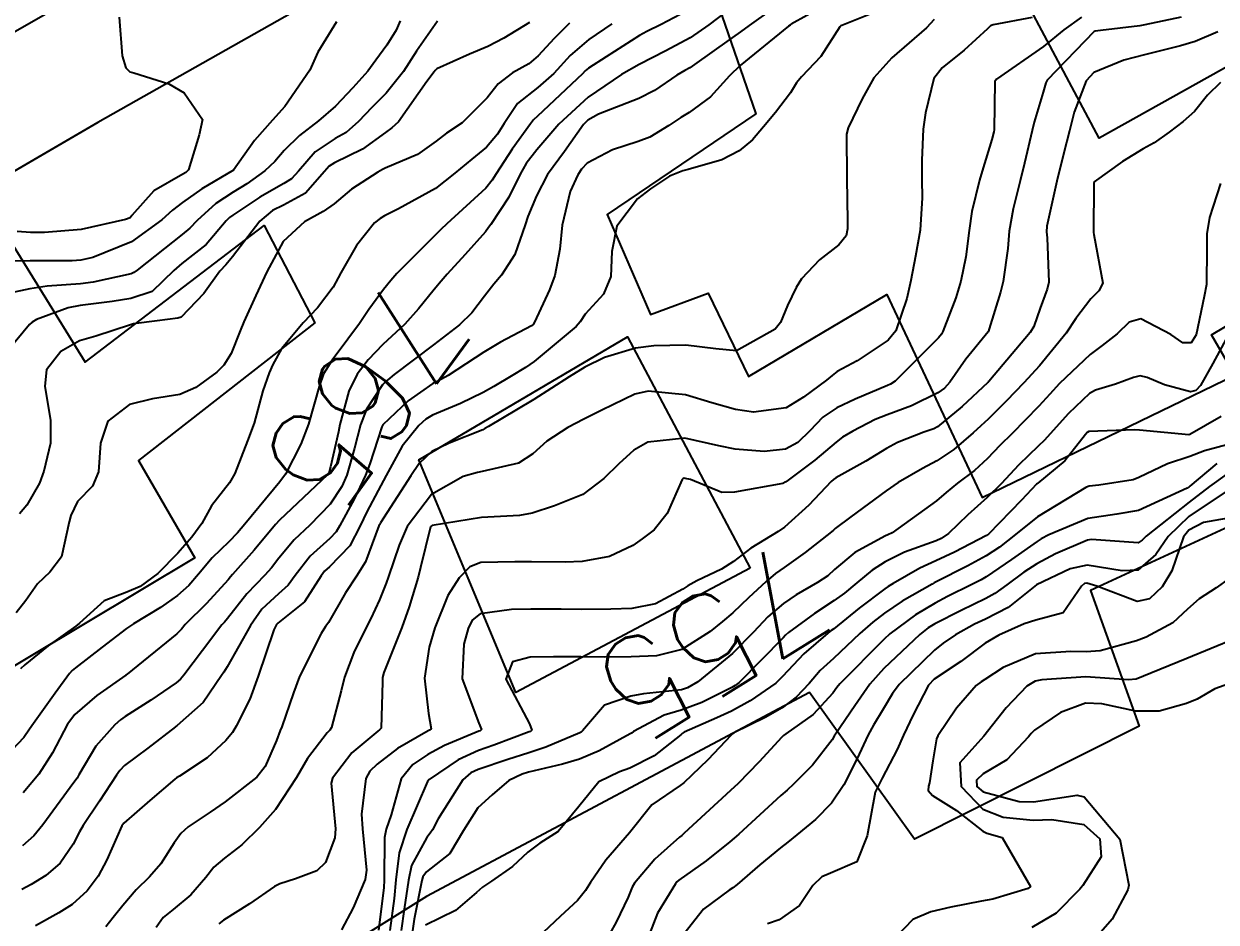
# Model space of a CAD drawing. Header units: metres. Extents: x 318500 to 325275, y 7408834 to 7428799.
# Drawn here: x 323230.62 to 323277.83, y 7420720.03 to 7420755.58 of the extents above; entities that cross this region are included whole.
import ezdxf
from ezdxf.enums import TextEntityAlignment as Align

# ---------------------------------------------------------------- set-up
doc = ezdxf.new("R2010")
doc.units = ezdxf.units.M
doc.header["$MEASUREMENT"] = 0
for name, color, linetype in [('Cotas', 45, 'Continuous'), ('Curvas de Nivel 1m', 11, 'Continuous'), ('Curvas de Nivel 5m', 15, 'Continuous'), ('Edificações', 30, 'Continuous'), ('Vias Primárias', 230, 'Continuous')]:
    doc.layers.add(name, color=color, linetype=linetype)
doc.styles.add('Style-STANDARD', font='STANDARD.shx')

msp = doc.modelspace()

# ---------------------------------------------------------------- linework, layer by layer
at = {"layer": 'Curvas de Nivel 1m', "flags": 128}
for points, elevation in [([(323256.605, 7420755.955), (323255.856, 7420755.561), (323255.286, 7420755.279), (323254.996, 7420755.121), (323253.674, 7420754.283), (323252.973, 7420753.824), (323252.85, 7420753.723), (323252.732, 7420753.604), (323250.953, 7420751.931), (323250.799, 7420751.785), (323250.675, 7420751.633), (323249.951, 7420750.624), (323249.314, 7420749.646), (323249.166, 7420749.399), (323248.914, 7420749.083), (323247.362, 7420747.673), (323247.13, 7420747.443), (323246.893, 7420747.202), (323245.385, 7420745.702), (323245.146, 7420745.426), (323244.86, 7420745.072), (323244.283, 7420744.281), (323243.905, 7420743.719), (323243.452, 7420743.105), (323242.825, 7420742.269), (323242.484, 7420741.735), (323242.309, 7420741.234), (323241.89, 7420739.743), (323241.582, 7420738.944), (323240.973, 7420737.757), (323240.757, 7420737.461), (323239.372, 7420735.781), (323239.083, 7420735.436), (323238.729, 7420735.077), (323238.071, 7420734.445), (323237.531, 7420733.802), (323237.151, 7420733.358), (323236.697, 7420732.951), (323236.028, 7420732.482), (323234.962, 7420731.836), (323234.678, 7420731.646), (323233.724, 7420730.908), (323232.662, 7420730.093), (323232.538, 7420729.995), (323232.42, 7420729.872), (323231.865, 7420729.095), (323230.996, 7420727.885), (323230.849, 7420727.664), (323230.622, 7420727.34), (323229.919, 7420726.592)], 766), ([(323262.237, 7420756.253), (323261.001, 7420755.566), (323260.954, 7420755.538), (323260.891, 7420755.492), (323258.984, 7420753.932), (323258.559, 7420753.526), (323257.806, 7420752.699), (323256.958, 7420752.07), (323256.635, 7420751.873), (323256.157, 7420751.558), (323255.407, 7420751.102), (323254.94, 7420750.926), (323253.923, 7420750.597), (323252.927, 7420750.076), (323252.695, 7420749.832), (323252.547, 7420749.606), (323252.248, 7420748.945), (323251.927, 7420747.615), (323251.834, 7420746.667), (323251.649, 7420745.618), (323251.428, 7420745.055), (323250.842, 7420743.778), (323250.79, 7420743.681), (323250.722, 7420743.631), (323249.493, 7420742.984), (323248.829, 7420742.584), (323247.422, 7420741.671), (323247.036, 7420741.458), (323246.815, 7420741.345), (323245.83, 7420740.669), (323244.83, 7420739.709), (323244.814, 7420739.685), (323244.789, 7420739.631), (323244.312, 7420738.169), (323244.148, 7420737.716), (323243.699, 7420736.772), (323243.135, 7420735.726), (323242.987, 7420735.477), (323242.732, 7420735.216), (323241.949, 7420734.514), (323241.359, 7420733.75), (323241.085, 7420733.373), (323240.699, 7420733.021), (323240.048, 7420732.411), (323239.591, 7420731.776), (323238.663, 7420730.128), (323238.533, 7420729.92), (323238.448, 7420729.792), (323237.716, 7420728.727), (323236.69, 7420727.809), (323236.654, 7420727.785), (323236.629, 7420727.763), (323235.524, 7420726.919), (323234.606, 7420726.223), (323234.415, 7420726.029), (323234.287, 7420725.843), (323233.619, 7420724.82), (323232.969, 7420723.856), (323232.825, 7420723.609), (323232.569, 7420723.115), (323232.057, 7420722.368), (323231.489, 7420721.876), (323230.909, 7420721.52), (323230.541, 7420721.316)], 763), ([(323260.304, 7420756.208), (323259.332, 7420755.515), (323258.998, 7420755.271), (323258.045, 7420754.589), (323256.983, 7420753.847), (323256.796, 7420753.738), (323256.468, 7420753.555), (323255.583, 7420752.952), (323254.966, 7420752.624), (323253.373, 7420752.011), (323252.952, 7420751.769), (323252.782, 7420751.603), (323252.02, 7420750.527), (323251.35, 7420749.624), (323250.912, 7420748.783), (323250.579, 7420747.957), (323250.467, 7420747.634), (323250.063, 7420746.458), (323249.531, 7420745.643), (323249.225, 7420745.286), (323248.857, 7420744.81), (323248.359, 7420744.146), (323247.863, 7420743.665), (323246.832, 7420742.88), (323245.283, 7420741.703), (323245.025, 7420741.499), (323244.814, 7420741.291), (323244.181, 7420740.334), (323243.95, 7420739.718), (323243.706, 7420738.791), (323243.407, 7420737.724), (323243.215, 7420737.266), (323242.748, 7420736.574), (323241.94, 7420735.742), (323241.326, 7420735.156), (323240.72, 7420734.429), (323240.424, 7420734.055), (323240.154, 7420733.768), (323239.449, 7420733.029), (323238.684, 7420732.052), (323238.565, 7420731.908), (323238.463, 7420731.792), (323237.688, 7420730.781), (323236.952, 7420729.807), (323236.821, 7420729.645), (323236.655, 7420729.5), (323235.652, 7420728.818), (323234.635, 7420728.165), (323234.444, 7420728.032), (323234.217, 7420727.844), (323233.471, 7420726.998), (323232.801, 7420725.858), (323232.725, 7420725.732), (323232.597, 7420725.553), (323231.372, 7420723.878), (323231.018, 7420723.439), (323230.567, 7420723.051)], 764), ([(323264.392, 7420756.067), (323263.001, 7420755.525), (323262.964, 7420755.507), (323262.924, 7420755.471), (323262.169, 7420754.297), (323261.411, 7420753.486), (323261.211, 7420753.253), (323260.97, 7420752.856), (323260.38, 7420752.077), (323259.898, 7420751.506), (323259.466, 7420750.988), (323258.936, 7420750.557), (323258.259, 7420750.201), (323256.924, 7420749.821), (323256.707, 7420749.769), (323256.185, 7420749.557), (323255.43, 7420749.05), (323254.911, 7420748.659), (323254.099, 7420747.582), (323253.894, 7420746.575), (323253.856, 7420745.585), (323253.568, 7420744.88), (323252.847, 7420744.088), (323252.65, 7420743.796), (323252.491, 7420743.605), (323250.826, 7420742.225), (323250.475, 7420741.982), (323249.908, 7420741.639), (323249.225, 7420741.235), (323248.81, 7420740.997), (323247.911, 7420740.555), (323246.796, 7420740.098), (323246.535, 7420739.942), (323246.26, 7420739.688), (323245.603, 7420738.872), (323244.964, 7420737.707), (323244.756, 7420737.308), (323244.195, 7420736.266), (323243.939, 7420735.718), (323243.526, 7420734.925), (323242.715, 7420734.089), (323242.525, 7420733.921), (323242.397, 7420733.735), (323241.732, 7420732.707), (323240.681, 7420731.859), (323240.628, 7420731.813), (323240.592, 7420731.761), (323240.513, 7420731.597), (323239.895, 7420729.771), (323239.562, 7420728.86), (323239.026, 7420727.784), (323238.874, 7420727.539), (323238.621, 7420727.212), (323237.881, 7420726.527), (323236.787, 7420725.808), (323236.667, 7420725.742), (323236.599, 7420725.688), (323235.612, 7420724.846), (323234.581, 7420723.946), (323234.534, 7420723.887), (323234.505, 7420723.841), (323233.907, 7420722.499), (323233.567, 7420721.85), (323233.127, 7420721.268), (323232.533, 7420720.729), (323232.002, 7420720.394), (323231.081, 7420719.882)], 762), ([(323242.999, 7420755.664), (323242.253, 7420754.468), (323241.94, 7420753.745), (323240.956, 7420752.312), (323240.461, 7420751.767), (323239.749, 7420750.967), (323238.92, 7420749.79), (323237.662, 7420749.049), (323236.901, 7420748.517), (323236.502, 7420748.21), (323236.078, 7420747.822), (323234.881, 7420746.961), (323233.354, 7420746.342), (323232.874, 7420746.234), (323232.538, 7420746.209), (323230.873, 7420746.203), (323229.143, 7420746.186)], 772), ([(323245.522, 7420755.702), (323245.361, 7420755.338), (323244.986, 7420754.746), (323244.549, 7420754.142), (323244.238, 7420753.717), (323243.641, 7420753.045), (323242.956, 7420752.327), (323242.28, 7420751.74), (323241.534, 7420751.159), (323240.932, 7420750.567), (323240.551, 7420750.141), (323240.163, 7420749.771), (323239.442, 7420749.252), (323238.907, 7420748.924), (323238.224, 7420748.473), (323237.482, 7420747.804), (323237.192, 7420747.502), (323236.884, 7420747.244), (323235.105, 7420745.836), (323234.971, 7420745.736), (323234.868, 7420745.693), (323233.369, 7420745.355), (323232.861, 7420745.293), (323231.539, 7420745.204), (323230.858, 7420745.101), (323229.872, 7420744.887)], 771), ([(323252.221, 7420755.612), (323251.614, 7420754.998), (323250.98, 7420754.313), (323250.612, 7420753.997), (323249.961, 7420753.64), (323249.404, 7420753.207), (323248.96, 7420752.655), (323247.973, 7420751.665), (323247.358, 7420751.26), (323246.939, 7420750.934), (323246.208, 7420750.414), (323244.922, 7420749.867), (323244.814, 7420749.819), (323244.629, 7420749.713), (323243.595, 7420749.038), (323242.901, 7420748.461), (323242.475, 7420748.157), (323241.735, 7420747.747), (323240.882, 7420746.974), (323240.238, 7420745.769), (323239.8, 7420744.832), (323239.332, 7420743.783), (323239.188, 7420743.432), (323238.821, 7420742.538), (323238.536, 7420742.071), (323238.261, 7420741.795), (323237.424, 7420741.184), (323236.801, 7420740.919), (323235.715, 7420740.742), (323234.797, 7420740.52), (323233.941, 7420739.853), (323233.65, 7420738.983), (323233.581, 7420737.858), (323233.331, 7420737.282), (323232.742, 7420736.672), (323232.477, 7420736.13), (323232.415, 7420735.873), (323232.105, 7420734.488), (323231.652, 7420733.881), (323231.163, 7420733.425), (323230.693, 7420732.753), (323230.316, 7420732.265)], 768), ([(323234.398, 7420755.849), (323234.511, 7420754.313), (323234.658, 7420753.845), (323234.817, 7420753.69), (323234.968, 7420753.644), (323236.357, 7420753.213), (323236.96, 7420752.856), (323237.69, 7420751.803), (323237.554, 7420751.191), (323237.133, 7420749.808), (323237.034, 7420749.694), (323236.917, 7420749.63), (323235.767, 7420748.968), (323234.892, 7420747.994), (323234.825, 7420747.907), (323234.644, 7420747.844), (323232.886, 7420747.446), (323231.441, 7420747.328), (323230.884, 7420747.32), (323230.348, 7420747.361)], 773), ([(323250.633, 7420755.634), (323249.619, 7420755.016), (323248.986, 7420754.684), (323248.261, 7420754.381), (323246.972, 7420753.8), (323246.911, 7420753.741), (323246.871, 7420753.681), (323246.577, 7420753.297), (323245.447, 7420751.703), (323245.185, 7420751.468), (323244.944, 7420751.286), (323244.027, 7420750.626), (323242.925, 7420750.089), (323242.703, 7420749.953), (323242.524, 7420749.736), (323241.776, 7420748.878), (323240.9, 7420748.412), (323240.465, 7420748.198), (323239.965, 7420747.774), (323238.876, 7420746.362), (323238.614, 7420746.052), (323238.383, 7420745.795), (323237.743, 7420744.915), (323236.842, 7420743.976), (323236.72, 7420743.934), (323235.891, 7420743.824), (323234.967, 7420743.709), (323234.837, 7420743.669), (323233.47, 7420743.221), (323232.828, 7420743.041), (323232.085, 7420742.613), (323231.519, 7420741.883), (323231.446, 7420741.241), (323231.669, 7420739.881), (323231.67, 7420738.988), (323231.413, 7420737.883), (323231.234, 7420737.404), (323230.74, 7420736.537), (323230.442, 7420736.187)], 769), ([(323253.893, 7420755.587), (323252.99, 7420754.959), (323252.255, 7420754.337), (323251.602, 7420753.621), (323250.964, 7420753.063), (323250.169, 7420752.427), (323249.635, 7420751.643), (323249.378, 7420751.212), (323248.936, 7420750.703), (323248.357, 7420750.23), (323247.687, 7420749.668), (323246.914, 7420749.065), (323245.453, 7420748.256), (323244.894, 7420747.986), (323244.721, 7420747.884), (323244.508, 7420747.714), (323243.789, 7420746.813), (323243.172, 7420745.727), (323243.068, 7420745.527), (323242.861, 7420745.158), (323242.241, 7420744.347), (323241.679, 7420743.747), (323240.825, 7420742.727), (323240.481, 7420742.099), (323240.335, 7420741.767), (323240.087, 7420741.055), (323239.743, 7420739.776), (323239.474, 7420739.085), (323238.978, 7420737.787), (323238.756, 7420737.416), (323238.044, 7420736.5), (323237.662, 7420735.801), (323237.27, 7420735.267), (323236.722, 7420734.635), (323235.923, 7420733.822), (323235.223, 7420733.311), (323234.699, 7420733.087), (323233.8, 7420732.747), (323232.829, 7420731.868), (323232.679, 7420731.738), (323231.582, 7420730.97), (323230.655, 7420730.208), (323230.49, 7420730.055)], 767), ([(323266.668, 7420755.752), (323266.357, 7420755.42), (323264.988, 7420754.243), (323264.278, 7420753.451), (323263.807, 7420752.618), (323263.251, 7420751.465), (323263.191, 7420751.222), (323263.21, 7420749.466), (323263.224, 7420747.786), (323263.227, 7420747.465), (323263.175, 7420747.187), (323262.89, 7420746.832), (323262.117, 7420746.242), (323261.413, 7420745.485), (323261.199, 7420745.153), (323260.854, 7420744.436), (323260.576, 7420743.762), (323260.372, 7420743.497), (323258.831, 7420742.642), (323258.017, 7420742.717), (323256.833, 7420742.86), (323255.556, 7420742.84), (323254.832, 7420742.752), (323253.613, 7420742.373), (323252.824, 7420741.993), (323252.207, 7420741.609), (323250.806, 7420740.709), (323250.129, 7420740.308), (323249.014, 7420739.648), (323248.875, 7420739.563), (323248.788, 7420739.516), (323247.463, 7420738.987), (323246.775, 7420738.655), (323246.272, 7420738.183), (323245.943, 7420737.692), (323244.741, 7420735.833), (323244.695, 7420735.756), (323244.678, 7420735.711), (323244.144, 7420734.29), (323243.795, 7420733.719), (323243.356, 7420733.068), (323242.682, 7420731.892), (323242.614, 7420731.798), (323242.567, 7420731.732), (323242.391, 7420731.448), (323241.537, 7420729.747), (323241.291, 7420729.11), (323240.831, 7420727.757), (323240.774, 7420727.612), (323240.622, 7420727.216), (323240.179, 7420726.193), (323239.84, 7420725.771), (323238.59, 7420724.786), (323237.999, 7420724.382), (323237.127, 7420723.805), (323236.84, 7420723.542), (323236.57, 7420723.167), (323236.038, 7420722.337), (323235.596, 7420721.824), (323235.062, 7420721.312), (323234.533, 7420720.692), (323234.153, 7420720.216), (323233.863, 7420719.847)], 761), ([(323272.501, 7420755.845), (323271.794, 7420755.348), (323270.993, 7420754.688), (323269.131, 7420753.388), (323269.067, 7420753.3), (323269.032, 7420751.389), (323269.023, 7420751.315), (323268.944, 7420751.005), (323268.561, 7420749.758), (323268.455, 7420749.395), (323268.15, 7420748.155), (323268.044, 7420747.399), (323267.92, 7420746.364), (323267.718, 7420745.402), (323267.52, 7420744.744), (323267.008, 7420743.408), (323266.948, 7420743.3), (323266.838, 7420743.161), (323265.119, 7420741.436), (323264.935, 7420741.322), (323264.818, 7420741.275), (323263.536, 7420740.732), (323262.804, 7420740.379), (323262.259, 7420740.014), (323261.734, 7420739.481), (323261.258, 7420739.01), (323260.779, 7420738.754), (323259.926, 7420738.652), (323258.778, 7420738.746), (323258.133, 7420738.882), (323256.785, 7420739.186), (323255.323, 7420739.023), (323254.777, 7420738.714), (323254.18, 7420738.168), (323253.578, 7420737.588), (323252.753, 7420736.949), (323251.632, 7420736.5), (323250.746, 7420736.21), (323250.25, 7420736.13), (323248.744, 7420736.041), (323246.783, 7420735.722), (323246.74, 7420735.703), (323246.726, 7420735.68), (323246.33, 7420734.071), (323246.227, 7420733.687), (323245.87, 7420732.514), (323245.579, 7420731.697), (323244.87, 7420729.915), (323244.822, 7420729.708), (323244.82, 7420729.545), (323244.762, 7420727.708), (323244.701, 7420727.637), (323244.628, 7420727.587), (323243.599, 7420726.736), (323242.837, 7420725.728), (323242.791, 7420725.535), (323242.955, 7420723.726), (323242.936, 7420723.365), (323242.56, 7420722.395), (323242.225, 7420722.065), (323241.373, 7420721.748), (323240.758, 7420721.546), (323240.545, 7420721.436), (323239.555, 7420720.749), (323238.525, 7420720.101), (323238.344, 7420719.961)], 759), ([(323276.442, 7420755.855), (323275.003, 7420755.54), (323274.807, 7420755.508), (323273.253, 7420755.327), (323273.036, 7420755.293), (323272.999, 7420755.277), (323271.142, 7420753.358), (323271.082, 7420753.255), (323270.973, 7420752.876), (323270.621, 7420751.699), (323270.54, 7420751.366), (323270.233, 7420750.068), (323270.063, 7420749.373), (323269.794, 7420748.262), (323269.637, 7420747.379), (323269.578, 7420746.691), (323269.399, 7420745.382), (323269.287, 7420744.96), (323268.842, 7420743.518), (323268.812, 7420743.418), (323268.794, 7420743.39), (323267.919, 7420742.309), (323267.285, 7420741.405), (323267.066, 7420741.158), (323266.813, 7420740.976), (323265.761, 7420740.471), (323264.8, 7420740.112), (323264.325, 7420739.919), (323263.446, 7420739.46), (323263.034, 7420739.218), (323262.783, 7420739.03), (323261.936, 7420738.315), (323260.823, 7420737.489), (323260.787, 7420737.463), (323260.759, 7420737.438), (323260.664, 7420737.397), (323258.755, 7420737.048), (323258.261, 7420737.034), (323257.018, 7420737.546), (323256.801, 7420737.59), (323256.761, 7420737.599), (323256.722, 7420737.589), (323256.686, 7420737.551), (323256.095, 7420736.208), (323255.577, 7420735.562), (323255.104, 7420735.197), (323254.731, 7420734.938), (323253.81, 7420734.497), (323252.721, 7420734.307), (323252.048, 7420734.282), (323250.72, 7420734.286), (323250.062, 7420734.295), (323248.719, 7420734.259), (323248.278, 7420734.095), (323247.859, 7420733.663), (323247.405, 7420732.963), (323246.893, 7420731.677), (323246.672, 7420730.913), (323246.478, 7420729.683), (323246.639, 7420728.288), (323246.743, 7420727.678), (323246.684, 7420727.625), (323246.629, 7420727.599), (323245.413, 7420726.903), (323244.608, 7420726.276), (323244.319, 7420725.998), (323244.161, 7420725.714), (323243.994, 7420724.308), (323244.027, 7420723.716), (323244.186, 7420722.083), (323244.131, 7420721.714), (323243.658, 7420720.594), (323243.2, 7420719.723)], 758), ([(323277.89, 7420755.267), (323276.996, 7420754.886), (323276.42, 7420754.714), (323274.991, 7420754.364), (323274.166, 7420754.14), (323272.983, 7420753.658), (323272.675, 7420753.335), (323272.209, 7420752.093), (323272.015, 7420751.344), (323271.801, 7420750.483), (323271.521, 7420749.351), (323271.126, 7420747.581), (323271.112, 7420747.357), (323271.138, 7420747.115), (323271.207, 7420745.355), (323271.14, 7420745.082), (323270.855, 7420744.332), (323270.607, 7420743.6), (323270.465, 7420743.366), (323268.82, 7420741.432), (323268.802, 7420741.408), (323268.786, 7420741.39), (323267.77, 7420740.435), (323266.793, 7420739.64), (323266.645, 7420739.559), (323266.249, 7420739.418), (323265.208, 7420739.009), (323264.78, 7420738.776), (323263.954, 7420738.271), (323262.762, 7420737.611), (323262.679, 7420737.553), (323262.588, 7420737.472), (323261.7, 7420736.531), (323260.742, 7420735.665), (323260.479, 7420735.494), (323259.408, 7420734.832), (323258.722, 7420734.303), (323258.244, 7420734), (323257.27, 7420733.542), (323256.908, 7420733.346), (323256.705, 7420733.21), (323255.634, 7420732.622), (323254.693, 7420732.442), (323253.865, 7420732.41), (323252.692, 7420732.408), (323251.892, 7420732.412), (323250.692, 7420732.421), (323249.921, 7420732.408), (323248.689, 7420732.231), (323248.363, 7420731.976), (323248.217, 7420731.657), (323248.043, 7420731.028), (323247.978, 7420729.66), (323248.634, 7420727.91), (323248.739, 7420727.649), (323248.68, 7420727.599), (323248.629, 7420727.582), (323247.273, 7420727.017), (323246.615, 7420726.663), (323246.026, 7420726.272), (323245.558, 7420725.696), (323245.162, 7420724.278), (323244.962, 7420723.704), (323244.901, 7420723.379), (323244.89, 7420721.705), (323244.871, 7420721.38), (323244.66, 7420719.708)], 757), ([(323278.005, 7420753.265), (323277.478, 7420752.767), (323276.963, 7420752.119), (323276.518, 7420751.725), (323275.972, 7420751.295), (323275.368, 7420750.88), (323274.94, 7420750.636), (323274.117, 7420750.133), (323273.003, 7420749.329), (323272.978, 7420749.271), (323272.972, 7420747.329), (323272.986, 7420747.242), (323273.335, 7420745.325), (323273.178, 7420745.015), (323272.861, 7420744.702), (323272.271, 7420743.917), (323271.888, 7420743.344), (323270.827, 7420742.045), (323270.209, 7420741.369), (323269.531, 7420740.657), (323268.798, 7420739.933), (323268.513, 7420739.674), (323268.203, 7420739.396), (323267.443, 7420738.741), (323266.773, 7420738.284), (323266.202, 7420737.985), (323265.233, 7420737.433), (323264.757, 7420737.105), (323263.357, 7420736.072), (323262.741, 7420735.605), (323262.671, 7420735.54), (323262.592, 7420735.471), (323261.552, 7420734.658), (323260.719, 7420734.071), (323260.384, 7420733.826), (323259.999, 7420733.501), (323259.328, 7420732.883), (323258.691, 7420732.272), (323258.284, 7420731.928), (323257.795, 7420731.533), (323256.673, 7420730.817), (323255.663, 7420730.567), (323254.67, 7420730.525), (323253.598, 7420730.515), (323252.669, 7420730.525), (323251.584, 7420730.531), (323250.669, 7420730.522), (323249.973, 7420730.331), (323249.708, 7420729.64), (323250.634, 7420727.881), (323250.731, 7420727.628), (323250.678, 7420727.581), (323250.629, 7420727.564), (323249.226, 7420727.039), (323248.618, 7420726.821), (323247.816, 7420726.457), (323246.663, 7420725.679), (323246.599, 7420725.593), (323245.78, 7420723.692), (323245.485, 7420722.777), (323245.353, 7420721.698), (323245.278, 7420720.959), (323245.111, 7420719.701)], 756), ([(323278.305, 7420743.258), (323277.698, 7420742.136), (323277.207, 7420741.274), (323277.025, 7420741.069), (323276.816, 7420741.016), (323275.778, 7420741.296), (323275.1, 7420741.583), (323274.823, 7420741.655), (323274.554, 7420741.582), (323273.846, 7420741.32), (323273.055, 7420741.089), (323272.814, 7420740.953), (323271.981, 7420740.164), (323271.26, 7420739.353), (323271.035, 7420739.107), (323270.783, 7420738.867), (323270.013, 7420738.13), (323269.314, 7420737.382), (323268.754, 7420736.831), (323267.998, 7420736.147), (323267.226, 7420735.405), (323266.936, 7420735.209), (323266.736, 7420735.127), (323265.49, 7420734.667), (323264.723, 7420734.296), (323264.204, 7420733.961), (323263.605, 7420733.457), (323263.118, 7420733.049), (323262.699, 7420732.755), (323261.919, 7420732.25), (323260.894, 7420731.488), (323260.782, 7420731.386), (323260.678, 7420731.285), (323258.946, 7420729.516), (323258.783, 7420729.393), (323258.657, 7420729.318), (323257.468, 7420728.717), (323256.643, 7420728.425), (323255.973, 7420728.224), (323254.762, 7420727.569), (323254.683, 7420727.515), (323254.629, 7420727.481), (323253.401, 7420726.806), (323252.613, 7420726.481), (323251.944, 7420726.276), (323250.605, 7420725.963), (323250.345, 7420725.892), (323249.823, 7420725.638), (323249.167, 7420725.072), (323248.589, 7420724.549), (323248.022, 7420723.658), (323247.489, 7420722.743), (323246.555, 7420722.026), (323246.41, 7420721.824), (323246.371, 7420721.683), (323246.073, 7420720.141), (323246.006, 7420719.688)], 754), ([(323278.023, 7420740.04), (323276.791, 7420739.333), (323276.75, 7420739.321), (323274.793, 7420739.507), (323274.592, 7420739.513), (323272.792, 7420739.45), (323272.716, 7420739.406), (323272.659, 7420739.332), (323271.829, 7420738.29), (323270.761, 7420737.399), (323270.739, 7420737.382), (323270.72, 7420737.361), (323270.12, 7420736.736), (323268.808, 7420735.389), (323268.774, 7420735.355), (323268.739, 7420735.338), (323267.463, 7420734.669), (323266.724, 7420734.331), (323266.095, 7420734.044), (323265.036, 7420733.435), (323264.838, 7420733.308), (323264.707, 7420733.224), (323263.689, 7420732.461), (323262.683, 7420731.639), (323262.587, 7420731.566), (323262.457, 7420731.472), (323261.502, 7420730.651), (323260.663, 7420729.751), (323260.391, 7420729.494), (323259.376, 7420728.782), (323258.643, 7420728.385), (323258.054, 7420728.113), (323256.761, 7420727.548), (323256.68, 7420727.498), (323256.628, 7420727.448), (323255.571, 7420726.605), (323254.608, 7420726.128), (323254.199, 7420725.983), (323253.38, 7420725.588), (323252.59, 7420724.602), (323251.779, 7420723.612), (323251.043, 7420723.153), (323250.567, 7420722.792), (323249.96, 7420722.235), (323249.135, 7420721.644), (323248.778, 7420721.416), (323248.543, 7420721.207), (323247.708, 7420720.486), (323246.523, 7420719.904)], 753), ([(323278.787, 7420739.06), (323277.37, 7420738.682), (323276.778, 7420738.465), (323275.894, 7420738.173), (323274.765, 7420737.625), (323274.542, 7420737.534), (323273.183, 7420737.326), (323272.801, 7420737.288), (323272.759, 7420737.276), (323272.661, 7420737.234), (323270.747, 7420736.068), (323269.881, 7420735.373), (323269.248, 7420734.866), (323268.727, 7420734.526), (323267.991, 7420734.127), (323266.711, 7420733.48), (323266.664, 7420733.458), (323266.579, 7420733.412), (323265.394, 7420732.735), (323264.692, 7420732.253), (323264.235, 7420731.899), (323263.723, 7420731.454), (323262.67, 7420730.467), (323262.154, 7420729.986), (323261.708, 7420729.48), (323261.203, 7420728.933), (323260.645, 7420728.514), (323260, 7420728.139), (323258.733, 7420727.518), (323258.672, 7420727.476), (323258.629, 7420727.433), (323257.694, 7420726.454), (323256.75, 7420725.548), (323256.599, 7420725.44), (323255.484, 7420724.668), (323254.599, 7420723.57), (323253.662, 7420722.485), (323253.053, 7420721.592), (323252.862, 7420721.278), (323252.539, 7420720.879), (323251.873, 7420720.267), (323251.186, 7420719.62)], 752), ([(323277.858, 7420738.179), (323276.786, 7420737.28), (323276.76, 7420737.257), (323276.684, 7420737.206), (323274.75, 7420736.322), (323273.893, 7420736.174), (323272.747, 7420736.011), (323271.202, 7420735.353), (323270.9, 7420735.195), (323270.736, 7420735.099), (323269.724, 7420734.376), (323268.715, 7420733.692), (323268.523, 7420733.582), (323268.158, 7420733.396), (323267.196, 7420732.912), (323266.699, 7420732.654), (323265.918, 7420732.195), (323264.91, 7420731.437), (323264.678, 7420731.232), (323262.929, 7420729.466), (323262.807, 7420729.318), (323262.654, 7420729.093), (323261.873, 7420728.246), (323260.787, 7420727.488), (323260.697, 7420727.421), (323260.628, 7420727.344), (323259.737, 7420726.379), (323258.895, 7420725.516), (323258.597, 7420725.237), (323256.769, 7420723.547), (323256.666, 7420723.461), (323256.578, 7420723.393), (323255.597, 7420722.527), (323254.795, 7420721.568), (323254.706, 7420721.41), (323254.542, 7420721.011), (323254.074, 7420720.029), (323253.826, 7420719.58)], 751), ([(323278.5, 7420737.254), (323276.748, 7420736.078), (323275.921, 7420735.292), (323275.444, 7420734.585), (323274.72, 7420733.957), (323274.1, 7420733.935), (323272.722, 7420734.157), (323272.044, 7420734.017), (323270.71, 7420733.376), (323269.593, 7420732.48), (323268.689, 7420732.023), (323268.253, 7420731.828), (323267.504, 7420731.402), (323267.015, 7420731.069), (323266.674, 7420730.793), (323265.274, 7420729.431), (323265.012, 7420729.077), (323264.645, 7420728.46), (323264.26, 7420727.822), (323264.051, 7420727.449), (323263.594, 7420726.477), (323263.084, 7420725.463), (323262.593, 7420724.734), (323261.966, 7420724.097), (323261.223, 7420723.484), (323260.867, 7420723.196), (323260.572, 7420722.969), (323259.761, 7420722.303), (323258.856, 7420721.515), (323258.686, 7420721.38), (323258.547, 7420721.298), (323257.523, 7420720.547), (323256.75, 7420719.547)], 749), ([(323278.748, 7420736.093), (323277.321, 7420735.846), (323276.743, 7420735.54), (323276.529, 7420735.283), (323276.076, 7420733.934), (323275.684, 7420733.295), (323275.185, 7420732.82), (323274.701, 7420732.724), (323273.105, 7420733.326), (323272.712, 7420733.445), (323272.612, 7420733.431), (323272.497, 7420733.333), (323271.765, 7420732.273), (323270.689, 7420731.985), (323270.219, 7420731.835), (323269.228, 7420731.382), (323268.677, 7420731.066), (323267.724, 7420730.345), (323266.662, 7420729.648), (323266.438, 7420729.413), (323265.833, 7420728.231), (323265.45, 7420727.428), (323265.194, 7420726.859), (323264.604, 7420725.728), (323264.506, 7420725.537), (323264.461, 7420725.442), (323264.328, 7420725.174), (323264.008, 7420723.449), (323263.603, 7420722.415), (323262.557, 7420721.968), (323262.213, 7420721.816), (323261.856, 7420721.477), (323261.335, 7420720.685), (323260.529, 7420720.118), (323260.068, 7420719.956)], 748), ([(323278.34, 7420733.632), (323277.824, 7420733.263), (323277.157, 7420732.82), (323276.697, 7420732.416), (323276.109, 7420731.869), (323275.051, 7420731.304), (323274.678, 7420731.16), (323273.237, 7420730.762), (323272.674, 7420730.722), (323272.077, 7420730.742), (323270.673, 7420730.651), (323269.397, 7420730.109), (323268.662, 7420729.635), (323268.516, 7420729.537), (323268.33, 7420729.393), (323267.547, 7420728.5), (323266.802, 7420727.408), (323266.756, 7420727.28), (323266.615, 7420726.41), (323266.471, 7420725.543), (323266.437, 7420725.412), (323266.43, 7420725.245), (323266.596, 7420725.045), (323267.549, 7420724.442), (323268.582, 7420723.629), (323268.743, 7420723.549), (323269.352, 7420723.378), (323270.474, 7420721.438), (323270.384, 7420721.362), (323268.988, 7420720.939), (323268.542, 7420720.854), (323267.315, 7420720.626), (323266.535, 7420720.44), (323265.82, 7420720.131), (323265.144, 7420719.431)], 747), ([(323278.595, 7420731.251), (323276.672, 7420730.462), (323275.243, 7420729.879), (323274.663, 7420729.646), (323274.354, 7420729.622), (323272.664, 7420729.74), (323270.928, 7420729.622), (323270.662, 7420729.563), (323270.325, 7420729.365), (323269.513, 7420728.511), (323268.63, 7420727.39), (323267.681, 7420726.332), (323267.726, 7420725.399), (323268.591, 7420724.497), (323269.393, 7420724.183), (323270.587, 7420724.068), (323271.327, 7420724.089), (323272.586, 7420723.888), (323273.215, 7420723.324), (323273.28, 7420722.612), (323272.552, 7420721.477), (323272.484, 7420721.398), (323272.432, 7420721.332), (323271.495, 7420720.387), (323270.527, 7420719.81)], 746)]:
    msp.add_lwpolyline(points, dxfattribs=dict(at, elevation=elevation))
at = {"layer": 'Curvas de Nivel 5m', "flags": 128}
for points, elevation in [([(323258.457, 7420756.08), (323257.743, 7420755.539), (323256.995, 7420755.033), (323256.036, 7420754.513), (323254.984, 7420753.981), (323254.281, 7420753.58), (323252.961, 7420752.677), (323251.8, 7420751.617), (323251.408, 7420751.158), (323250.934, 7420750.591), (323250.505, 7420750.055), (323250.27, 7420749.637), (323249.823, 7420748.729), (323249.102, 7420747.648), (323249.02, 7420747.527), (323248.896, 7420747.358), (323248.095, 7420746.448), (323247.375, 7420745.672), (323247.139, 7420745.403), (323246.861, 7420745.067), (323246.24, 7420744.298), (323245.704, 7420743.697), (323244.832, 7420742.893), (323244.251, 7420742.29), (323243.816, 7420741.72), (323243.483, 7420741.05), (323243.134, 7420739.727), (323243.075, 7420739.437), (323242.765, 7420738.055), (323242.692, 7420737.8), (323242.64, 7420737.732), (323240.742, 7420735.936), (323240.582, 7420735.762), (323239.744, 7420734.755), (323238.885, 7420733.787), (323238.802, 7420733.696), (323238.707, 7420733.584), (323237.845, 7420732.646), (323237.012, 7420731.807), (323236.856, 7420731.631), (323236.676, 7420731.44), (323234.706, 7420729.839), (323234.679, 7420729.82), (323234.66, 7420729.807), (323233.51, 7420728.994), (323232.636, 7420728.251), (323232.353, 7420727.864), (323231.751, 7420726.735), (323231.206, 7420725.881), (323230.593, 7420725.145)], 765), ([(323247, 7420755.696), (323246.168, 7420754.507), (323245.646, 7420753.7), (323244.961, 7420752.845), (323244.396, 7420752.275), (323243.875, 7420751.721), (323243.379, 7420751.29), (323242.94, 7420751.043), (323242.151, 7420750.523), (323241.487, 7420749.751), (323241.217, 7420749.454), (323240.913, 7420749.265), (323239.96, 7420748.718), (323238.893, 7420748.015), (323238.762, 7420747.922), (323238.633, 7420747.793), (323237.834, 7420746.847), (323236.873, 7420746.099), (323236.555, 7420745.815), (323235.695, 7420744.99), (323234.853, 7420744.707), (323234.11, 7420744.592), (323232.848, 7420744.431), (323232.375, 7420744.347), (323231.124, 7420743.887), (323230.948, 7420743.779), (323230.837, 7420743.686), (323230.027, 7420742.696)], 770), ([(323270.54, 7420755.834), (323269.002, 7420755.547), (323268.894, 7420755.499), (323268.767, 7420755.392), (323267.851, 7420754.542), (323266.984, 7420753.841), (323266.646, 7420753.415), (323266.312, 7420752.068), (323266.227, 7420751.421), (323266.17, 7420750.183), (323266.177, 7420749.421), (323266.186, 7420748.694), (323266.102, 7420747.422), (323265.922, 7420746.387), (323265.744, 7420745.427), (323265.575, 7420744.713), (323265.138, 7420743.436), (323264.836, 7420743.061), (323263.611, 7420742.242), (323262.824, 7420741.823), (323262.627, 7420741.667), (323262.395, 7420741.474), (323261.491, 7420740.802), (323260.803, 7420740.388), (323259.509, 7420740.217), (323258.802, 7420740.313), (323257.857, 7420740.585), (323256.81, 7420740.897), (323255.337, 7420741.039), (323254.81, 7420740.931), (323253.502, 7420740.291), (323252.795, 7420739.94), (323252.154, 7420739.61), (323251.331, 7420739.072), (323250.774, 7420738.561), (323250.204, 7420738.201), (323248.763, 7420737.869), (323248.584, 7420737.831), (323248.011, 7420737.661), (323246.753, 7420736.953), (323245.799, 7420735.694), (323245.477, 7420734.95), (323245.052, 7420733.705), (323244.96, 7420733.452), (323244.696, 7420732.792), (323244.352, 7420732.046), (323244.183, 7420731.715), (323243.687, 7420730.702), (323243.318, 7420729.723), (323243.189, 7420729.187), (323242.799, 7420727.728), (323242.729, 7420727.629), (323242.627, 7420727.521), (323241.845, 7420726.508), (323241.413, 7420725.748), (323240.587, 7420724.49), (323239.948, 7420723.769), (323239.256, 7420723.093), (323238.562, 7420722.556), (323238.143, 7420722.2), (323237.824, 7420721.791), (323237.231, 7420721.108), (323236.531, 7420720.534), (323236.136, 7420720.206), (323235.852, 7420719.82)], 760), ([(323277.997, 7420749.264), (323277.558, 7420747.922), (323277.46, 7420747.272), (323277.463, 7420746.7), (323277.442, 7420745.271), (323277.349, 7420744.786), (323277.039, 7420743.277), (323276.837, 7420742.959), (323276.513, 7420742.961), (323276.035, 7420743.292), (323274.849, 7420743.914), (323274.387, 7420743.774), (323273.906, 7420743.319), (323273.309, 7420742.852), (323272.832, 7420742.495), (323271.63, 7420741.348), (323271.24, 7420740.927), (323270.806, 7420740.456), (323270.271, 7420739.895), (323269.747, 7420739.376), (323269.266, 7420738.9), (323268.775, 7420738.379), (323268.258, 7420737.904), (323267.589, 7420737.402), (323267.133, 7420737.03), (323266.753, 7420736.7), (323264.994, 7420735.436), (323264.822, 7420735.355), (323264.738, 7420735.321), (323263.521, 7420734.665), (323262.718, 7420733.985), (323262.447, 7420733.739), (323262.038, 7420733.477), (323261.2, 7420732.987), (323260.697, 7420732.646), (323260.076, 7420732.112), (323259.509, 7420731.508), (323258.671, 7420730.658), (323257.306, 7420729.54), (323256.901, 7420729.301), (323256.655, 7420729.23), (323255.159, 7420729.059), (323254.651, 7420728.977), (323253.614, 7420728.617), (323252.739, 7420727.598), (323252.68, 7420727.548), (323252.629, 7420727.523), (323251.286, 7420726.954), (323250.617, 7420726.735), (323249.782, 7420726.469), (323248.606, 7420726.068), (323248.32, 7420725.938), (323247.994, 7420725.659), (323247.029, 7420724.118), (323246.798, 7420723.677), (323246.712, 7420723.544), (323246.575, 7420723.375), (323245.973, 7420722.274), (323245.844, 7420721.691), (323245.678, 7420720.548), (323245.557, 7420719.694)], 755), ([(323278.256, 7420737.769), (323277.562, 7420737.268), (323276.754, 7420736.652), (323275.051, 7420735.305), (323274.898, 7420735.147), (323274.736, 7420735.044), (323272.894, 7420735.173), (323272.737, 7420735.147), (323271.471, 7420734.607), (323270.723, 7420734.207), (323270.21, 7420733.875), (323269.54, 7420733.378), (323269.058, 7420733.032), (323268.702, 7420732.836), (323267.726, 7420732.368), (323266.686, 7420731.835), (323266.42, 7420731.678), (323266.092, 7420731.419), (323264.666, 7420730.074), (323264.113, 7420729.448), (323263.515, 7420728.589), (323262.755, 7420727.468), (323262.708, 7420727.389), (323262.627, 7420727.245), (323261.841, 7420726.248), (323261.098, 7420725.485), (323260.836, 7420725.249), (323260.596, 7420725.045), (323258.926, 7420723.515), (323258.742, 7420723.353), (323258.575, 7420723.209), (323257.637, 7420722.461), (323256.552, 7420721.686), (323256.479, 7420721.623), (323256.417, 7420721.551), (323255.705, 7420720.385), (323255.385, 7420719.561)], 750), ([(323278.663, 7420729.586), (323277.775, 7420729.263), (323277.071, 7420728.856), (323276.651, 7420728.684), (323275.568, 7420728.375), (323274.646, 7420728.383), (323273.297, 7420728.676), (323272.65, 7420728.694), (323271.666, 7420728.324), (323270.634, 7420727.624), (323270.502, 7420727.492), (323270.402, 7420727.363), (323269.54, 7420726.452), (323268.608, 7420725.901), (323268.343, 7420725.654), (323268.355, 7420725.392), (323268.598, 7420725.185), (323270.032, 7420724.806), (323270.594, 7420724.789), (323272.318, 7420725.055), (323272.597, 7420724.984), (323274.008, 7420723.316), (323274.368, 7420721.497), (323274.324, 7420721.312), (323273.706, 7420720.145), (323272.996, 7420719.325)], 745)]:
    msp.add_lwpolyline(points, dxfattribs=dict(at, elevation=elevation))
at = {"layer": 'Edificações'}
for points in [[(323268.788, 7420769.219), (323255.827, 7420762.944), (323259.595, 7420752.027), (323253.714, 7420748.034), (323255.429, 7420744.074), (323257.713, 7420744.93), (323259.311, 7420741.622), (323264.793, 7420744.873), (323268.561, 7420736.83), (323278.56, 7420741.684), (323277.647, 7420743.281), (323283.699, 7420746.874), (323281.24, 7420751.798), (323283.067, 7420753.224), (323281.868, 7420755.905), (323273.189, 7420751.056), (323268.222, 7420760.411), (323271.248, 7420762.008), (323268.788, 7420769.219)], [(323201.603, 7420733.789), (323229.416, 7420748.048), (323233.043, 7420742.196), (323240.128, 7420747.602), (323242.137, 7420743.756), (323235.163, 7420738.295), (323237.395, 7420734.449), (323228.69, 7420729.254), (323229.582, 7420725.353), (323227.072, 7420723.904), (323225.175, 7420727.527), (323217.141, 7420725.464), (323217.008, 7420723.238)], [(323259.382, 7420734.038), (323250.104, 7420729.121), (323246.257, 7420738.332), (323254.517, 7420743.192), (323259.382, 7420734.038)], [(323266.988, 7420696.833), (323276.217, 7420701.964), (323272.679, 7420709.805), (323278.649, 7420712.897), (323282.961, 7420705.001), (323285.67, 7420706.602), (323283.513, 7420710.153), (323287.437, 7420712.031), (323283.568, 7420719.761), (323287.497, 7420722.05), (323279.537, 7420736.241), (323272.848, 7420733.149), (323274.781, 7420727.788), (323265.881, 7420723.315), (323261.72, 7420729.116), (323246.566, 7420721.042), (323236.886, 7420715.007), (323238.354, 7420711.266)]]:
    msp.add_lwpolyline(points, close=True, dxfattribs=at)
at = {"layer": 'Vias Primárias'}
for points in [[(323715.644, 7420145.548, 0), (323709.04, 7420132.939)], [(323831.088, 7420001.787, 0), (323833.844, 7420008.443, 0.220888)], [(323205.069, 7420933.766, 0), (323207.298, 7420931.929, 0.020742), (323210.311, 7420929.649), (323213.335, 7420928.865), (323214.564, 7420929.479), (323216.061, 7420926.782), (323213.869, 7420925.313), (323213.871, 7420924.556), (323218.068, 7420917.639), (323222.108, 7420910.972), (323227.38, 7420903.131), (323230.217, 7420898.982, 0.38291), (323236.446, 7420897.46), (323249.502, 7420903.926), (323257.59, 7420907.836)], [(323201.811, 7420799.767), (323215.651, 7420807.115), (323230.335, 7420814.925), (323243.538, 7420821.798), (323254.773, 7420827.742, -0.233553), (323258.696, 7420827.851), (323260.618, 7420825.889), (323262.998, 7420822.329), (323264.543, 7420819.556), (323276.371, 7420798.472), (323279.865, 7420791.751), (323280.464, 7420789.628), (323280.923, 7420787.171), (323282.097, 7420783.897), (323272.63, 7420778.927), (323264.482, 7420774.948), (323249.234, 7420766.118), (323229.887, 7420755.06), (323216.558, 7420747.478), (323196.385, 7420737.101)]]:
    msp.add_lwpolyline(points, format="xyb", dxfattribs=at)
msp.add_lwpolyline([(323406.664, 7420846.406), (323389.863, 7420836.671), (323374.812, 7420827.736), (323354.211, 7420815.25), (323338.186, 7420806.802), (323323.176, 7420799.077), (323308.549, 7420791.693), (323291.222, 7420783.303), (323277.563, 7420776.442), (323262.507, 7420768.145), (323248.656, 7420760.224), (323233.552, 7420751.682), (323220.134, 7420743.869), (323209.607, 7420739.035), (323200.579, 7420734.49)], dxfattribs=at)

# ---------------------------------------------------------------- texts
at = {"layer": 'Cotas', "style": 'Style-STANDARD'}
for s, rotation, p in [('765', 233.9897, (323244.149, 7420740.864, 765)), ('755', 211.9279, (323257.887, 7420731.072, 755))]:
    msp.add_text(s, height=4, rotation=rotation, dxfattribs=at).set_placement(p, align=Align.MIDDLE_CENTER)

doc.saveas('drawing.dxf')
